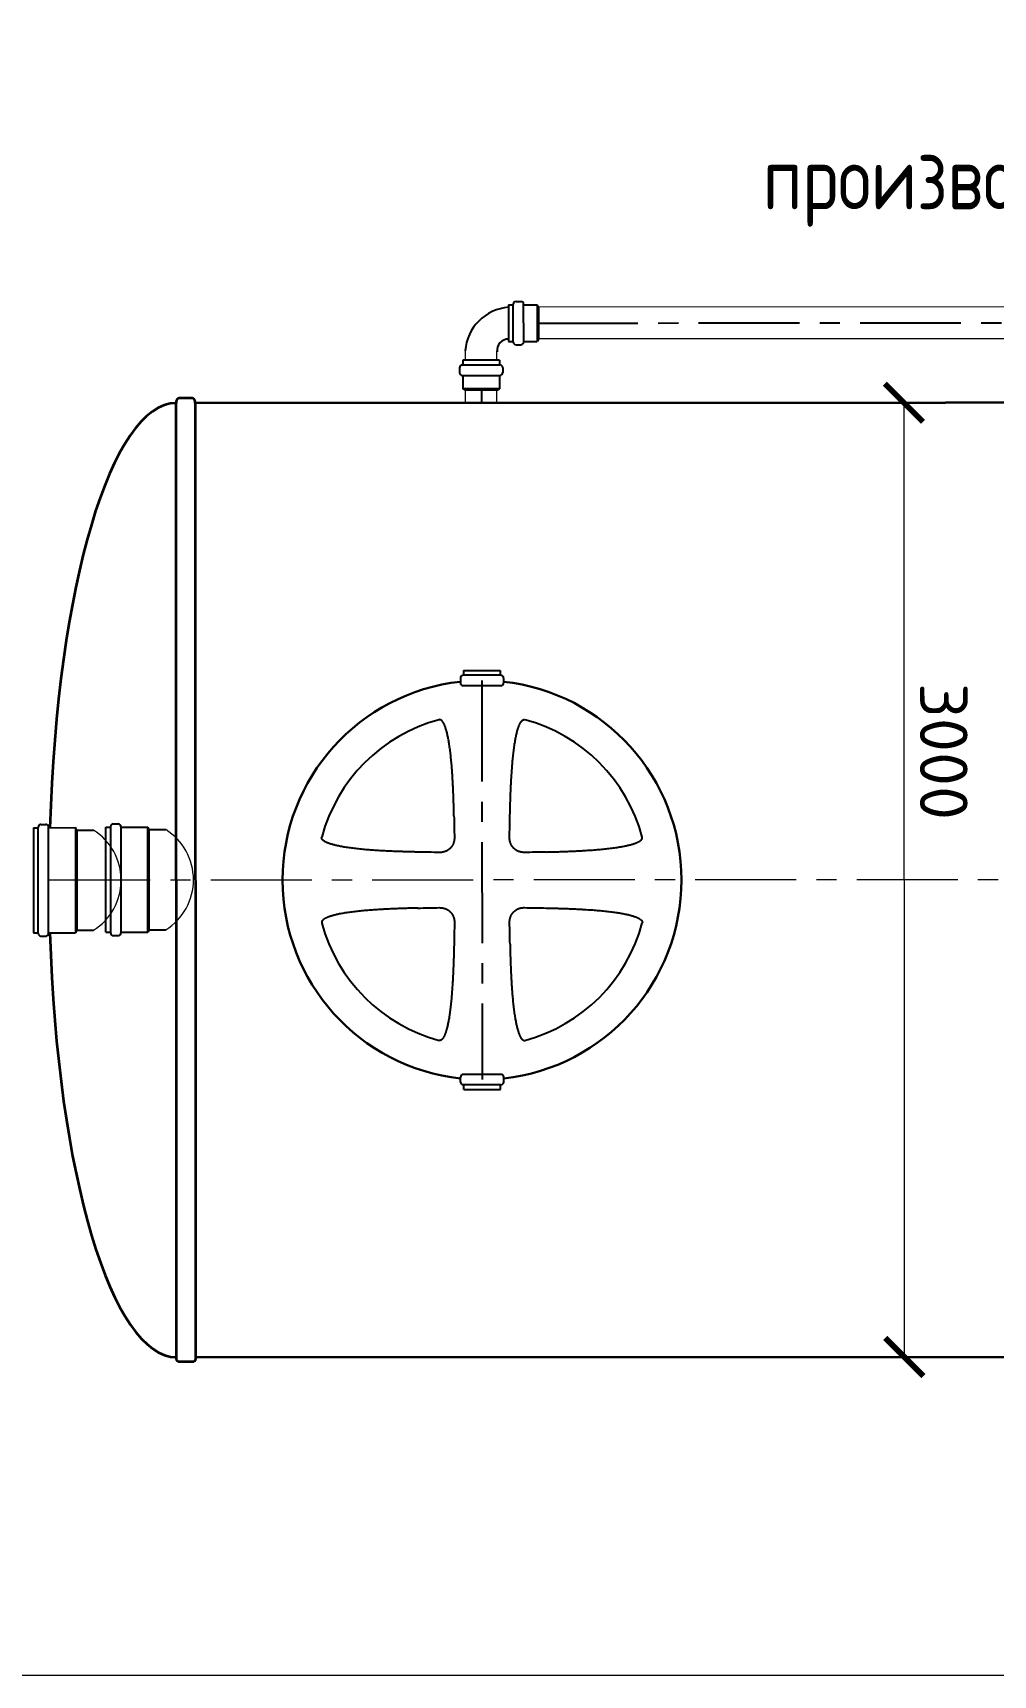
# Model space of a CAD drawing. Header units: millimetres. Extents: x 20530103 to 31271019, y 32092698 to 33532929.
# Drawn here: x 26151332 to 26154353, y 33006287 to 33011451 of the extents above; entities that cross this region are included whole.
import ezdxf

# ---------------------------------------------------------------- set-up
doc = ezdxf.new("R2010")
doc.units = ezdxf.units.MM
doc.linetypes.add('осевая', pattern=[50.8, 31.75, -6.35, 6.35, -6.35])
doc.layers.add('Mitat', color=1, linetype='Continuous')
doc.layers.add('Системный слой', color=7, linetype='Continuous')
doc.styles.add('ARTEM Arial', font='simplex.shx')
doc.styles.add('GOST 2.304', font='GOST.TTF')
doc.dimstyles.new('ARTEM', dxfattribs={"dimtxt": 70, "dimasz": 50, "dimexe": 35, "dimexo": 15, "dimgap": 10, "dimtad": 1, "dimdec": 0, "dimtxsty": 'ARTEM Arial', "dimcen": 2.5, "dimclrd": 7, "dimclre": 7, "dimclrt": 7, "dimadec": 0, "dimazin": 0, "dimtfac": 1, "dimtdec": 0, "dimtmove": 0, "dimatfit": 3, "dimfxl": 1, "dimlwd": 15, "dimlwe": 15, "dimarcsym": 0})

# ---------------------------------------------------------------- blocks, each defined once
blk = doc.blocks.new('_ArchTick')
at = {"color": 0, "linetype": 'ByBlock', "const_width": 0.15}
blk.add_lwpolyline([(-0.5, -0.5), (0.5, 0.5)], dxfattribs=at)
blk = doc.blocks.new('*D198')
at = {"color": 7, "lineweight": 15, "transparency": 16777216}
for p, q in [((26151857.4, 33010286.6), (26154121.7, 33010287.5)), ((26154071.7, 33010287.4), (26154072.9, 33007287.4)), ((26151858.6, 33007286.6), (26154122.9, 33007287.5))]:
    blk.add_line(p, q, dxfattribs=at)
at = {"color": 7, "lineweight": 15, "transparency": 16777216, "xscale": 120, "yscale": 120, "zscale": 120}
for p, rotation in [((26154071.7, 33010287.4), 90.02233366193963), ((26154072.9, 33007287.4), 270.0223336619396)]:
    blk.add_blockref('_ArchTick', p, dxfattribs=dict(at, rotation=rotation))
at = {"color": 7, "lineweight": 20, "transparency": 16777216, "insert": (26154197.1, 33009191.1), "char_height": 150, "attachment_point": 5, "rotation": 270.0223, "style": 'ARTEM Arial'}
blk.add_mtext('3000', dxfattribs=at)

msp = doc.modelspace()

# ---------------------------------------------------------------- linework, layer by layer
at = {"color": 7, "lineweight": 25}
for p, q in [((26152851.6362, 33010605.9721), (26152866.9362, 33010605.9781)), ((26152827.9403, 33010595.6629), (26152842.9402, 33010595.6688)), ((26152827.9403, 33010595.6629), (26152827.9852, 33010480.2629)), ((26152842.9859, 33010478.6688), (26152842.9396, 33010597.2688)), ((26152875.6859, 33010478.6815), (26152875.6396, 33010597.2815)), ((26152875.6402, 33010595.6815), (26152917.7902, 33010595.6979)), ((26152922.2388, 33010587.9997), (26152917.7902, 33010595.6979)), ((26152827.9852, 33010480.2629), (26152842.9852, 33010480.2688)), ((26152851.6892, 33010469.9722), (26152866.9892, 33010469.9781)), ((26152875.6852, 33010480.2815), (26152917.8352, 33010480.2979)), ((26152922.2778, 33010487.9997), (26152917.8352, 33010480.2979)), ((26152673.6927, 33010397.726), (26152673.6986, 33010382.426)), ((26152682.3893, 33010406.4294), (26152800.9893, 33010406.4756)), ((26152799.3834, 33010421.475), (26152683.9834, 33010421.43)), ((26152683.9834, 33010421.43), (26152683.9893, 33010406.43)), ((26152799.3834, 33010421.475), (26152799.3893, 33010406.475)), ((26152809.6926, 33010397.779), (26152809.6986, 33010382.479)), ((26152682.402, 33010373.7294), (26152801.002, 33010373.7756)), ((26152684.002, 33010373.73), (26152684.0184, 33010331.58)), ((26152799.402, 33010373.775), (26152799.4184, 33010331.625)), ((26152691.7202, 33010327.1374), (26152684.0184, 33010331.58)), ((26152791.7202, 33010327.1764), (26152799.4184, 33010331.625)), ((26152676.4842, 33009421.9365), (26152676.4901, 33009406.6365)), ((26152803.7808, 33009430.6861), (26152685.1808, 33009430.6399)), ((26152686.7749, 33009445.6405), (26152802.1749, 33009445.6855)), ((26152686.7749, 33009445.6405), (26152686.7808, 33009430.6405)), ((26152802.1749, 33009445.6855), (26152802.1808, 33009430.6855)), ((26152812.4842, 33009421.9895), (26152812.4901, 33009406.6895)), ((26152803.7935, 33009397.9861), (26152685.1935, 33009397.9399)), ((26151333.4623, 33008951.5806), (26151348.4623, 33008951.5865)), ((26151333.4623, 33008951.5806), (26151333.5911, 33008621.1806)), ((26151348.5917, 33008619.5865), (26151348.4617, 33008953.1865)), ((26151357.1583, 33008961.8899), (26151372.4583, 33008961.8958)), ((26151381.2917, 33008619.5992), (26151381.1617, 33008953.1992)), ((26151381.1623, 33008951.5992), (26151465.4623, 33008951.6321)), ((26151469.9109, 33008943.9338), (26151465.4623, 33008951.6321)), ((26151561.0522, 33008952.9896), (26151576.0522, 33008952.9955)), ((26151561.181, 33008622.5897), (26151561.0522, 33008952.9896)), ((26151576.0516, 33008954.5955), (26151576.1816, 33008620.9955)), ((26151584.7482, 33008963.2989), (26151600.0482, 33008963.3048)), ((26151608.7515, 33008954.6082), (26151608.8816, 33008621.0083)), ((26151608.7522, 33008953.0082), (26151693.0522, 33008953.0411)), ((26151697.5008, 33008945.3428), (26151693.0522, 33008953.0411)), ((26151469.9109, 33008943.9338), (26151522.1241, 33008943.9542)), ((26151697.5008, 33008945.3428), (26151749.714, 33008945.3632)), ((26151333.5911, 33008621.1806), (26151348.5911, 33008621.1865)), ((26151357.2951, 33008610.8899), (26151372.5951, 33008610.8958)), ((26151381.2911, 33008621.1992), (26151465.5911, 33008621.2321)), ((26151470.0337, 33008628.9338), (26151465.5911, 33008621.2321)), ((26151470.0337, 33008628.9338), (26151522.2469, 33008628.9542)), ((26151561.181, 33008622.5897), (26151576.181, 33008622.5955)), ((26151584.885, 33008612.2989), (26151600.185, 33008612.3049)), ((26151608.881, 33008622.6083), (26151693.181, 33008622.6411)), ((26151697.6236, 33008630.3428), (26151693.181, 33008622.6411)), ((26151697.6236, 33008630.3428), (26151749.8367, 33008630.3632)), ((26152804.2699, 33008175.9295), (26152685.6699, 33008175.8833)), ((26152676.9792, 33008151.8799), (26152676.9733, 33008167.1799)), ((26152804.2826, 33008143.2295), (26152685.6826, 33008143.1833)), ((26152687.2885, 33008128.1839), (26152687.2826, 33008143.1839)), ((26152687.2885, 33008128.1839), (26152802.6885, 33008128.2289)), ((26152802.6885, 33008128.2289), (26152802.6826, 33008143.2289)), ((26152812.9792, 33008151.9329), (26152812.9733, 33008167.2329))]:
    msp.add_line(p, q, dxfattribs=at)
at = {"lineweight": 20}
for p, q in [((26172216.5514, 33010595.7452), (26152922.0912, 33010588.2552)), ((26152691.7917, 33010450.7411), (26152691.8031, 33010421.433)), ((26152791.662, 33010421.472), (26152791.6371, 33010451.2982)), ((26172216.5608, 33010495.8133), (26152922.2777, 33010488.2696)), ((26152691.8393, 33010327.1375), (26152691.855, 33010286.9118)), ((26152791.4038, 33010286.9506), (26152791.3665, 33010327.1762)), ((26152694.4749, 33009445.6435), (26152694.4749, 33009445.6435)), ((26152793.3708, 33009445.6821), (26152793.3708, 33009445.6821)), ((26152694.9885, 33008128.1869), (26152694.9885, 33008128.1869)), ((26152793.8843, 33008128.2255), (26152793.8843, 33008128.2255))]:
    msp.add_line(p, q, dxfattribs=at)
at = {"color": 1, "linetype": 'осевая', "lineweight": 25, "ltscale": 10}
for p, q in [((26152917.8126, 33010538.2548), (26172216.5413, 33010545.7493)), ((26152744.147, 33010286.9322), (26152744.1313, 33010327.1578)), ((26152744.3723, 33009414.3091), (26152744.8614, 33008159.5603))]:
    msp.add_line(p, q, dxfattribs=at)
at = {"color": 1, "linetype": 'осевая', "lineweight": 15, "ltscale": 10}
msp.add_line((26151383.5275, 33008787.7874), (26170893.661, 33008792.5503), dxfattribs=at)
at = {"lineweight": 35}
for points in [[(26151792.4193, 33010301.5628, 0.414213562), (26151782.4232, 33010291.5589), (26151782.4252, 33010286.5573)], [(26151842.4252, 33010286.5823), (26151842.4232, 33010291.5823, 0.414213562), (26151832.4193, 33010301.5784), (26151792.4193, 33010301.5628)], [(26151793.6004, 33007271.5598, -0.414213562), (26151783.5965, 33007281.5559), (26151783.5946, 33007286.5575)], [(26151843.5946, 33007286.5793), (26151843.5965, 33007281.5793, -0.414213562), (26151833.6004, 33007271.5754), (26151793.6004, 33007271.5598)]]:
    msp.add_lwpolyline(points, format="xyb", dxfattribs=at)
for points in [[(26151783.5946, 33007286.5575), (26151782.4252, 33010286.5573)], [(26158924.2078, 33010289.3412), (26151842.4252, 33010286.5807)], [(26152691.2596, 33010286.9116), (26151842.4252, 33010286.5807)], [(26151842.4252, 33010286.5807), (26151843.5946, 33007286.5809)], [(26151843.5946, 33007286.5809), (26158925.3772, 33007289.3414)]]:
    msp.add_lwpolyline(points, dxfattribs=at)
at = {"lineweight": 20}
msp.add_lwpolyline([(26148120.7654, 33006286.9159), (26175063.2613, 33006286.9159)], dxfattribs=at)
at = {"color": 7, "lineweight": 25}
for centre, radius, start, end in [((26152851.6396, 33010597.2721), 8.7, 90.0223337, 180.0223338), ((26152866.9396, 33010597.2781), 8.7, 0.0223338, 90.0223337), ((26152839.4646, 33010440.3757), 148.0363, 94.4637335, 175.984871), ((26152828.2918, 33010451.3125), 36.6547, 90.3887148, 185.283282), ((26152851.6859, 33010478.6722), 8.7, 180.0223338, 270.0223337), ((26152866.9859, 33010478.6781), 8.7, 270.0223337, 0.0223338), ((26152682.3927, 33010397.7294), 8.7, 90.0223337, 180.0223338), ((26152800.9926, 33010397.7756), 8.7, 0.0223338, 90.0223337), ((26152682.3986, 33010382.4294), 8.7, 180.0223338, 270.0223337), ((26152800.9986, 33010382.4756), 8.7, 270.0223337, 0.0223338), ((26152685.1842, 33009421.9399), 8.7, 90.0223337, 180.0223338), ((26152803.7842, 33009421.9861), 8.7, 0.0223338, 90.0223337), ((26152685.1901, 33009406.6399), 8.7, 180.0223338, 270.0223337), ((26152803.7901, 33009406.6861), 8.7, 270.0223337, 0.0223338), ((26151357.1617, 33008953.1899), 8.7, 90.0223337, 180.0223338), ((26151372.4617, 33008953.1958), 8.7, 0.0223338, 90.0223337), ((26151584.7516, 33008954.5989), 8.7, 90.0223337, 180.0223338), ((26151600.0516, 33008954.6048), 8.7, 0.0223338, 90.0223337), ((26151357.2917, 33008619.5899), 8.7, 180.0223338, 270.0223337), ((26151372.5917, 33008619.5958), 8.7, 270.0223337, 0.0223338), ((26151584.8816, 33008620.9989), 8.7, 180.0223338, 270.0223337), ((26151600.1816, 33008621.0049), 8.7, 270.0223337, 0.0223338), ((26152685.6733, 33008167.1833), 8.7, 90.0223337, 180.0223338), ((26152804.2733, 33008167.2295), 8.7, 0.0223338, 90.0223337), ((26152685.6792, 33008151.8833), 8.7, 180.0223338, 270.0223337), ((26152804.2792, 33008151.9295), 8.7, 270.0223337, 0.0223338)]:
    msp.add_arc(centre, radius, start, end, dxfattribs=at)
at = {"lineweight": 20}
for centre in [(26151423.6974, 33008786.4158), (26151651.2873, 33008787.8248)]:
    msp.add_arc(centre, 185.7583, 302.0409319, 58.0037359, dxfattribs=at)
at = {"lineweight": 35}
for start_param, end_param in [(0, 1.460440183), (1.68115458, 3.141592654)]:
    msp.add_ellipse((26151783.0099, 33008786.5574), major_axis=(-0.5847, 1499.9999), ratio=0.266666667, start_param=start_param, end_param=end_param, dxfattribs=at)
at = {"layer": 'Mitat', "color": 7, "lineweight": 25}
for p, q in [((26152917.7902, 33010595.6979), (26152917.8352, 33010480.2979)), ((26152922.2388, 33010587.9997), (26152922.2778, 33010487.9997)), ((26152799.4184, 33010331.625), (26152684.0184, 33010331.58)), ((26152791.7202, 33010327.1764), (26152691.7202, 33010327.1374)), ((26151465.4623, 33008951.6321), (26151465.5911, 33008621.2321)), ((26151693.181, 33008622.6411), (26151693.0522, 33008953.0411)), ((26151469.9109, 33008943.9338), (26151470.0337, 33008628.9338)), ((26151697.6236, 33008630.3428), (26151697.5008, 33008945.3428))]:
    msp.add_line(p, q, dxfattribs=at)
at = {"layer": 'Системный слой', "color": 7, "lineweight": 30}
for start, end in [(96.2341991, 263.8104684), (276.2552924, 83.7893747)]:
    msp.add_arc((26152744.6169, 33008786.9347), 627.3744, start, end, dxfattribs=at)
at = {"layer": 'Системный слой', "color": 7, "lineweight": 25}
for start, end in [(105.016614, 165.0280533), (15.0166141, 75.0280534), (195.0166141, 255.0280534), (285.016614, 345.0280533)]:
    msp.add_arc((26152744.6169, 33008786.9347), 521.8345, start, end, dxfattribs=at)
at = {"layer": 'Системный слой', "color": 7, "lineweight": 25, "extrusion": (0, 0, -1)}
for centre, major_axis, start_param, end_param in [((26151568.7535, 33008786.4763), (1.2423, -3187.0362), -1.634238642, -1.612784394), ((26153920.4803, 33008787.393), (-1.2423, 3187.0362), -1.52880826, -1.507354011), ((26152744.1585, 33009962.7981), (-3187.0362, -1.2423), -1.52880826, -1.507354011), ((26152744.1585, 33009962.7981), (-3187.0362, -1.2423), -1.634238642, -1.612784394), ((26152745.0752, 33007611.0713), (3187.0362, 1.2423), -1.634238642, -1.612784394), ((26152745.0752, 33007611.0713), (3187.0362, 1.2423), -1.52880826, -1.507354011), ((26151568.7535, 33008786.4763), (1.2423, -3187.0362), -1.52880826, -1.507354011), ((26153920.4803, 33008787.393), (-1.2423, 3187.0362), -1.634238642, -1.612784394)]:
    msp.add_ellipse(centre, major_axis=major_axis, ratio=0.342020143, start_param=start_param, end_param=end_param, dxfattribs=at)
at = {"layer": 'Системный слой', "color": 7, "lineweight": 25}
for points, knots in [([(26152656.5124, 33008988.9577), (26152656.3929, 33008994.3617), (26152656.1341, 33009005.2841), (26152655.6812, 33009021.8837), (26152655.2374, 33009035.9971), (26152654.831, 33009047.5809), (26152654.4943, 33009056.4998), (26152654.0824, 33009066.6304), (26152653.5796, 33009077.9632), (26152652.9618, 33009090.5345), (26152652.3257, 33009102.205), (26152651.6844, 33009112.9289), (26152651.0543, 33009122.6567), (26152650.3699, 33009132.4008), (26152649.6307, 33009142.1013), (26152648.8362, 33009151.7051), (26152647.9889, 33009161.1392), (26152647.0848, 33009170.4108), (26152646.1272, 33009179.4544), (26152645.1124, 33009188.2767), (26152644.0457, 33009196.8118), (26152642.9156, 33009205.1308), (26152641.7292, 33009213.1538), (26152640.4864, 33009220.8633), (26152639.2159, 33009228.0925), (26152637.9106, 33009234.9045), (26152636.5962, 33009241.1955), (26152635.2663, 33009247.0288), (26152633.9558, 33009252.302), (26152632.6345, 33009257.1797), (26152631.3194, 33009261.6266), (26152630.0012, 33009265.6969), (26152628.7398, 33009269.253), (26152627.5194, 33009272.3976), (26152626.3774, 33009275.0886), (26152625.2941, 33009277.4231), (26152624.3146, 33009279.3605), (26152623.3914, 33009281.0413), (26152622.5274, 33009282.4902), (26152621.6972, 33009283.7687), (26152620.9448, 33009284.8342), (26152620.2547, 33009285.7354), (26152619.6443, 33009286.4729), (26152619.0926, 33009287.0914), (26152618.6145, 33009287.5915), (26152618.1758, 33009288.0214), (26152617.7677, 33009288.3968), (26152617.372, 33009288.7376), (26152617.0012, 33009289.0365), (26152616.6506, 33009289.3011), (26152616.3159, 33009289.5377), (26152615.9803, 33009289.7592), (26152615.5976, 33009289.9936), (26152615.1611, 33009290.2359), (26152614.6712, 33009290.4747), (26152614.1723, 33009290.6835), (26152613.6032, 33009290.8822), (26152612.9018, 33009291.0686), (26152612.0834, 33009291.1961), (26152611.3001, 33009291.2244), (26152610.521, 33009291.1753), (26152609.9197, 33009291.0768), (26152609.5168, 33009290.9775), (26152609.41, 33009290.9489)], [0, 0, 0, 0, 3.294371593, 6.658591543, 10.121592742, 11.902893978, 13.727107621, 15.565805849, 18.089199056, 20.650882172, 23.250738132, 25.227924631, 27.214477482, 29.207844676, 31.198515859, 33.161938964, 35.100748787, 36.992852426, 38.863010201, 40.668912645, 42.432709704, 44.134311819, 45.815956245, 47.406319509, 48.925529492, 50.321905425, 51.666805829, 52.875385207, 53.998684122, 55.003566013, 55.973887457, 56.834853186, 57.62025208, 58.285214561, 58.906539433, 59.421026718, 59.87309663, 60.246258994, 60.602155426, 60.908040864, 61.180306665, 61.401463481, 61.604047946, 61.767516676, 61.910185432, 62.028901262, 62.144789761, 62.250718136, 62.349589011, 62.437155671, 62.520316699, 62.60098611, 62.683376543, 62.794473772, 62.904935231, 63.013803366, 63.122506405, 63.271682214, 63.457840141, 63.633238455, 63.754365664, 63.934896432, 64, 64, 64, 64]), ([(26152832.5639, 33008989.0263), (26152832.6792, 33008994.4314), (26152832.9296, 33009005.3607), (26152833.3701, 33009021.9797), (26152833.8039, 33009036.1207), (26152834.2026, 33009047.7387), (26152834.5339, 33009056.6926), (26152834.8979, 33009065.8092), (26152835.2967, 33009075.0593), (26152835.7357, 33009084.4815), (26152836.217, 33009094.0264), (26152836.7444, 33009103.6836), (26152837.3199, 33009113.4038), (26152837.9475, 33009123.1765), (26152838.6298, 33009132.962), (26152839.3673, 33009142.6981), (26152840.1604, 33009152.332), (26152841.0065, 33009161.7884), (26152841.9095, 33009171.0765), (26152842.8663, 33009180.1304), (26152843.8806, 33009188.9587), (26152844.947, 33009197.4954), (26152846.0774, 33009205.8137), (26152847.2646, 33009213.8338), (26152848.5088, 33009221.5384), (26152849.781, 33009228.7591), (26152851.0881, 33009235.5594), (26152852.4042, 33009241.8335), (26152853.7351, 33009247.6449), (26152855.0452, 33009252.8894), (26152856.3648, 33009257.7332), (26152857.6764, 33009262.1407), (26152858.9891, 33009266.1679), (26152860.2422, 33009269.6772), (26152861.4518, 33009272.773), (26152862.5805, 33009275.4156), (26152863.6488, 33009277.7039), (26152864.6122, 33009279.5993), (26152865.5187, 33009281.2425), (26152866.3668, 33009282.6597), (26152867.1823, 33009283.9128), (26152867.9228, 33009284.96), (26152868.6033, 33009285.8484), (26152869.2068, 33009286.578), (26152869.7538, 33009287.1919), (26152870.2296, 33009287.6902), (26152870.6673, 33009288.1199), (26152871.0751, 33009288.4956), (26152871.4705, 33009288.8367), (26152871.8411, 33009289.1358), (26152872.1915, 33009289.4007), (26152872.526, 33009289.6376), (26152872.8614, 33009289.8593), (26152873.2439, 33009290.094), (26152873.6803, 33009290.3367), (26152874.17, 33009290.5759), (26152874.6687, 33009290.7851), (26152875.2377, 33009290.9842), (26152875.9389, 33009291.1711), (26152876.7572, 33009291.2993), (26152877.5405, 33009291.3282), (26152878.3196, 33009291.2797), (26152878.921, 33009291.1817), (26152879.324, 33009291.0827), (26152879.4308, 33009291.0541)], [0, 0, 0, 0, 3.346521523, 6.766848111, 10.291529456, 12.106470403, 13.966728464, 15.842272064, 17.760328852, 19.705723419, 21.69055137, 23.687494739, 25.705597318, 27.732687694, 29.765616249, 31.795275715, 33.795524463, 35.769580702, 37.694348858, 39.596138923, 41.431300907, 43.222956688, 44.950627594, 46.657892926, 48.271860481, 49.813092722, 51.228677476, 52.591624534, 53.814670765, 54.950110731, 55.963708116, 56.941680685, 57.807328827, 58.595452265, 59.260387204, 59.880783117, 60.393123522, 60.842570583, 61.213061508, 61.566814526, 61.871519207, 62.143339222, 62.364995754, 62.568380645, 62.733224655, 62.877533629, 62.998105508, 63.115804117, 63.223385704, 63.323799493, 63.412733256, 63.497193458, 63.579124045, 63.662802909, 63.775637351, 63.887825457, 63.998394772, 64.108795928, 64.260302258, 64.449368862, 64.627507815, 64.750527631, 64.933879172, 65, 65, 65, 65]), ([(26152542.5252, 33008874.8817), (26152537.398, 33008874.9911), (26152527.0175, 33008875.2281), (26152513.962, 33008875.5704), (26152501.6601, 33008875.9289), (26152488.4629, 33008876.3497), (26152471.313, 33008876.9743), (26152453.0975, 33008877.7531), (26152437.1808, 33008878.5451), (26152424.3537, 33008879.2626), (26152413.7402, 33008879.9137), (26152403.7492, 33008880.581), (26152394.1027, 33008881.2801), (26152384.5245, 33008882.0336), (26152375.0752, 33008882.8406), (26152365.7551, 33008883.7049), (26152356.6254, 33008884.6245), (26152347.6869, 33008885.6029), (26152339.0008, 33008886.6363), (26152330.5085, 33008887.735), (26152322.2926, 33008888.8926), (26152314.3771, 33008890.1087), (26152306.9263, 33008891.3572), (26152299.8816, 33008892.6444), (26152293.3486, 33008893.9466), (26152287.268, 33008895.2693), (26152281.744, 33008896.5796), (26152276.6146, 33008897.9063), (26152271.9199, 33008899.2326), (26152267.6095, 33008900.5665), (26152263.8265, 33008901.8491), (26152260.4676, 33008903.096), (26152257.5798, 33008904.2689), (26152255.0652, 33008905.3867), (26152252.9695, 33008906.4028), (26152251.1473, 33008907.3641), (26152249.5752, 33008908.2659), (26152248.1898, 33008909.1325), (26152247.0378, 33008909.9175), (26152246.0653, 33008910.6369), (26152245.271, 33008911.2729), (26152244.6058, 33008911.8477), (26152244.0693, 33008912.3451), (26152243.6082, 33008912.8017), (26152243.2052, 33008913.2275), (26152242.8385, 33008913.6418), (26152242.5161, 33008914.0315), (26152242.2304, 33008914.4013), (26152241.9754, 33008914.7545), (26152241.7377, 33008915.108), (26152241.4887, 33008915.5082), (26152241.2336, 33008915.9616), (26152240.9848, 33008916.4671), (26152240.77, 33008916.977), (26152240.5682, 33008917.5524), (26152240.3806, 33008918.2559), (26152240.2523, 33008919.075), (26152240.2234, 33008919.8583), (26152240.2718, 33008920.6374), (26152240.3699, 33008921.2388), (26152240.4689, 33008921.6418), (26152240.4974, 33008921.7486)], [0, 0, 0, 0, 3.027650468, 6.130094995, 7.711356257, 10.29572092, 13.929306235, 17.85218495, 21.075847564, 23.356555589, 25.454567181, 27.369742625, 29.28457001, 31.181263092, 33.060102395, 34.9034142, 36.729230748, 38.501690757, 40.23857242, 41.92187162, 43.587415304, 45.168284004, 46.68244492, 48.080640478, 49.429669018, 50.648001517, 51.784220094, 52.805921168, 53.793742901, 54.673451645, 55.478236634, 56.16329273, 56.804669619, 57.338102874, 57.808295994, 58.19735665, 58.567881964, 58.885924914, 59.167818492, 59.395947779, 59.604956454, 59.772793989, 59.918929675, 60.040332083, 60.158922171, 60.267662997, 60.369344164, 60.459616107, 60.545401758, 60.628156765, 60.712315906, 60.824376076, 60.935003164, 61.043224388, 61.1494624, 61.294441349, 61.47478319, 61.644699639, 61.762041656, 61.936931263, 62, 62, 62, 62]), ([(26152657.7712, 33008920.679), (26152657.7837, 33008919.8323), (26152657.7685, 33008918.1571), (26152657.6246, 33008915.649), (26152657.3588, 33008913.1551), (26152656.965, 33008910.6593), (26152656.4402, 33008908.1752), (26152655.7848, 33008905.7215), (26152655.0012, 33008903.315), (26152654.0946, 33008900.9718), (26152653.0724, 33008898.7069), (26152651.944, 33008896.5332), (26152650.7194, 33008894.4591), (26152649.405, 33008892.4858), (26152648.0142, 33008890.6234), (26152646.5637, 33008888.8817), (26152645.0804, 33008887.2765), (26152643.5782, 33008885.8046), (26152642.0708, 33008884.4618), (26152640.4271, 33008883.1273), (26152638.7419, 33008881.8931), (26152636.9759, 33008880.7291), (26152635.3833, 33008879.7791), (26152633.5437, 33008878.7813), (26152631.4039, 33008877.7492), (26152628.8855, 33008876.7179), (26152626.3292, 33008875.8452), (26152624.1511, 33008875.2346), (26152621.852, 33008874.6959), (26152619.278, 33008874.2174), (26152616.3154, 33008873.8594), (26152613.441, 33008873.6827), (26152611.6816, 33008873.6638), (26152610.8049, 33008873.6761)], [0, 0, 0, 0, 1.160826542, 2.293622235, 3.435630275, 4.588755852, 5.746246171, 6.905347908, 8.06046894, 9.206890964, 10.341223549, 11.457239469, 12.554235135, 13.633163251, 14.697615427, 15.730559355, 16.730574568, 17.684561251, 18.60488317, 19.490060894, 20.578622657, 21.45991575, 22.381037453, 23.113318507, 24.320591035, 25.627436737, 26.832375655, 28.012840773, 28.720001051, 30.061885846, 31.592299148, 32.799070777, 34, 34, 34, 34]), ([(26152878.3612, 33008873.7804), (26152877.5145, 33008873.7679), (26152875.8393, 33008873.7831), (26152873.3312, 33008873.927), (26152870.8373, 33008874.1928), (26152868.3415, 33008874.5866), (26152865.8574, 33008875.1113), (26152863.4037, 33008875.7668), (26152860.9973, 33008876.5503), (26152858.654, 33008877.457), (26152856.3891, 33008878.4792), (26152854.2154, 33008879.6075), (26152852.1413, 33008880.8322), (26152850.168, 33008882.1466), (26152848.3056, 33008883.5374), (26152846.5639, 33008884.9878), (26152844.9587, 33008886.4712), (26152843.4868, 33008887.9733), (26152842.144, 33008889.4808), (26152840.8096, 33008891.1245), (26152839.5753, 33008892.8097), (26152838.4113, 33008894.5756), (26152837.4613, 33008896.1683), (26152836.4635, 33008898.0079), (26152835.4314, 33008900.1477), (26152834.4001, 33008902.666), (26152833.5274, 33008905.2224), (26152832.9168, 33008907.4005), (26152832.3781, 33008909.6995), (26152831.8996, 33008912.2736), (26152831.5416, 33008915.2362), (26152831.3649, 33008918.1105), (26152831.346, 33008919.87), (26152831.3583, 33008920.7467)], [0, 0, 0, 0, 1.160826542, 2.293622235, 3.435630275, 4.588755852, 5.746246171, 6.905347908, 8.06046894, 9.206890964, 10.341223549, 11.457239469, 12.554235135, 13.633163251, 14.697615427, 15.730559355, 16.730574568, 17.684561251, 18.60488317, 19.490060894, 20.578622657, 21.45991575, 22.381037453, 23.113318507, 24.320591035, 25.627436737, 26.832375655, 28.012840773, 28.720001051, 30.061885846, 31.592299148, 32.799070777, 34, 34, 34, 34]), ([(26152946.6399, 33008875.0392), (26152951.8864, 33008875.1552), (26152962.5038, 33008875.4063), (26152975.8543, 33008875.7684), (26152988.4195, 33008876.1469), (26153001.8744, 33008876.5902), (26153019.3353, 33008877.2468), (26153037.855, 33008878.064), (26153054.0095, 33008878.8934), (26153066.9981, 33008879.643), (26153077.7141, 33008880.3213), (26153087.7817, 33008881.015), (26153097.4819, 33008881.74), (26153107.0987, 33008882.5201), (26153116.5654, 33008883.3537), (26153125.886, 33008884.2447), (26153134.9978, 33008885.1906), (26153143.9042, 33008886.1952), (26153152.5423, 33008887.2539), (26153160.977, 33008888.378), (26153169.1263, 33008889.5607), (26153176.9687, 33008890.8019), (26153184.337, 33008892.074), (26153191.2916, 33008893.3836), (26153197.7254, 33008894.7056), (26153203.699, 33008896.0458), (26153209.107, 33008897.3694), (26153214.1141, 33008898.7063), (26153218.6815, 33008900.0388), (26153222.8625, 33008901.3759), (26153226.5157, 33008902.6565), (26153229.7461, 33008903.8969), (26153232.5098, 33008905.0584), (26153234.9062, 33008906.161), (26153236.8931, 33008907.158), (26153238.6148, 33008908.0977), (26153240.0966, 33008908.9768), (26153241.4018, 33008909.8208), (26153242.4864, 33008910.5845), (26153243.4011, 33008911.2836), (26153244.1472, 33008911.9003), (26153244.7708, 33008912.4563), (26153245.273, 33008912.9364), (26153245.7036, 33008913.3757), (26153246.079, 33008913.7839), (26153246.4198, 33008914.1796), (26153246.7187, 33008914.5503), (26153246.9833, 33008914.901), (26153247.2199, 33008915.2357), (26153247.4414, 33008915.5713), (26153247.6758, 33008915.9539), (26153247.9181, 33008916.3905), (26153248.1569, 33008916.8804), (26153248.3657, 33008917.3793), (26153248.5644, 33008917.9484), (26153248.7508, 33008918.6498), (26153248.8783, 33008919.4681), (26153248.9066, 33008920.2515), (26153248.8576, 33008921.0306), (26153248.759, 33008921.6318), (26153248.6597, 33008922.0348), (26153248.6311, 33008922.1415)], [0, 0, 0, 0, 3.098261334, 6.270257389, 7.885873744, 10.522157945, 14.222087947, 18.211189336, 21.483219765, 23.791405021, 25.91055982, 27.839239887, 29.766287197, 31.670808361, 33.554373667, 35.397494967, 37.221268987, 38.987539178, 40.71587108, 42.387727128, 44.041242235, 45.608248555, 47.10728905, 48.48832759, 49.819500091, 51.017863675, 52.132794527, 53.131322562, 54.095468401, 54.950921967, 55.731333865, 56.392139341, 57.009564667, 57.52047847, 57.969135823, 58.33888725, 58.691132745, 58.993238407, 59.261550851, 59.478661932, 59.677208155, 59.836710997, 59.975491712, 60.090496101, 60.202763313, 60.305383036, 60.40116592, 60.485997168, 60.566559632, 60.644707497, 60.724522268, 60.832146527, 60.939155451, 61.044621355, 61.149927756, 61.294442138, 61.474782666, 61.644699745, 61.762041735, 61.936930934, 62, 62, 62, 62]), ([(26152542.5939, 33008698.8302), (26152537.4667, 33008698.7168), (26152527.0864, 33008698.4717), (26152514.0312, 33008698.1191), (26152501.7295, 33008697.7511), (26152488.5327, 33008697.32), (26152471.3833, 33008696.682), (26152453.1684, 33008695.889), (26152437.2523, 33008695.0846), (26152424.4258, 33008694.3571), (26152413.8128, 33008693.6978), (26152403.8223, 33008693.0226), (26152394.1764, 33008692.316), (26152384.5987, 33008691.5551), (26152375.15, 33008690.7407), (26152365.8307, 33008689.8692), (26152356.7016, 33008688.9424), (26152347.7639, 33008687.957), (26152339.0787, 33008686.9169), (26152330.5872, 33008685.8116), (26152322.3722, 33008684.6476), (26152314.4577, 33008683.4253), (26152307.0079, 33008682.171), (26152299.9642, 33008680.8782), (26152293.4321, 33008679.571), (26152287.3526, 33008678.2436), (26152281.8296, 33008676.9289), (26152276.7012, 33008675.5982), (26152272.0076, 33008674.2683), (26152267.6982, 33008672.9311), (26152263.9163, 33008671.6455), (26152260.5583, 33008670.396), (26152257.6714, 33008669.2208), (26152255.1577, 33008668.1011), (26152253.0628, 33008667.0833), (26152251.2413, 33008666.1206), (26152249.6699, 33008665.2176), (26152248.2852, 33008664.3499), (26152247.1338, 33008663.564), (26152246.1619, 33008662.8438), (26152245.3681, 33008662.2072), (26152244.7034, 33008661.6319), (26152244.1672, 33008661.1341), (26152243.7065, 33008660.6771), (26152243.3038, 33008660.251), (26152242.9374, 33008659.8364), (26152242.6154, 33008659.4464), (26152242.33, 33008659.0765), (26152242.0752, 33008658.723), (26152241.8378, 33008658.3693), (26152241.589, 33008657.969), (26152241.3343, 33008657.5153), (26152241.0859, 33008657.0097), (26152240.8715, 33008656.4996), (26152240.6702, 33008655.924), (26152240.4831, 33008655.2204), (26152240.3554, 33008654.4012), (26152240.3271, 33008653.6179), (26152240.3762, 33008652.8388), (26152240.4748, 33008652.2375), (26152240.5741, 33008651.8346), (26152240.6027, 33008651.7278)], [0, 0, 0, 0, 3.027650466, 6.130094991, 7.711356252, 10.295720913, 13.929306225, 17.852184938, 21.07584755, 23.356555574, 25.454567165, 27.369742608, 29.284569992, 31.181263074, 33.060102377, 34.903414182, 36.72923073, 38.50169074, 40.238572403, 41.921871604, 43.587415288, 45.168283988, 46.682444905, 48.080640464, 49.429669005, 50.648001504, 51.784220082, 52.805921157, 53.793742891, 54.673451636, 55.478236627, 56.163292723, 56.804669613, 57.33810287, 57.80829599, 58.197356647, 58.567881962, 58.885924912, 59.167818491, 59.395947778, 59.604956454, 59.772793988, 59.918929674, 60.040332083, 60.15892217, 60.267662996, 60.369344163, 60.459616106, 60.545401757, 60.628156764, 60.712315905, 60.824376075, 60.935003163, 61.043224387, 61.1494624, 61.294441348, 61.474783189, 61.644699639, 61.762041656, 61.936931263, 62, 62, 62, 62]), ([(26152610.8725, 33008700.089), (26152611.7193, 33008700.1015), (26152613.3944, 33008700.0863), (26152615.9025, 33008699.9424), (26152618.3965, 33008699.6766), (26152620.8923, 33008699.2828), (26152623.3764, 33008698.758), (26152625.8301, 33008698.1026), (26152628.2365, 33008697.319), (26152630.5798, 33008696.4124), (26152632.8447, 33008695.3902), (26152635.0183, 33008694.2619), (26152637.0924, 33008693.0372), (26152639.0646, 33008691.7235), (26152640.9191, 33008690.3388), (26152642.6395, 33008688.9072), (26152644.2028, 33008687.4665), (26152645.826, 33008685.8201), (26152647.2709, 33008684.1823), (26152648.6868, 33008682.3965), (26152650.0335, 33008680.526), (26152651.4188, 33008678.3411), (26152652.5713, 33008676.2477), (26152653.5643, 33008674.2198), (26152654.4885, 33008672.0886), (26152655.2279, 33008670.0734), (26152655.9712, 33008667.7475), (26152656.5094, 33008665.7339), (26152656.9796, 33008663.5115), (26152657.3453, 33008661.4218), (26152657.6659, 33008658.8998), (26152657.8644, 33008655.9973), (26152657.8886, 33008654.0636), (26152657.8755, 33008653.1227)], [0, 0, 0, 0, 1.160824505, 2.293619377, 3.435628046, 4.588756653, 5.746252086, 6.905357744, 8.060477574, 9.206889122, 10.341203147, 11.457204809, 12.554204619, 13.633169084, 14.695740988, 15.71706833, 16.69175045, 17.601108296, 18.876909107, 19.676174613, 20.71618965, 22.027068401, 23.21144584, 23.982011638, 25.113816219, 26.386624586, 26.915981655, 28.452958319, 29.235772501, 30.022225733, 31.353685786, 32.710829606, 34, 34, 34, 34]), ([(26152831.4626, 33008653.1903), (26152831.4501, 33008654.0371), (26152831.4653, 33008655.7122), (26152831.6092, 33008658.2203), (26152831.875, 33008660.7143), (26152832.2688, 33008663.2101), (26152832.7935, 33008665.6942), (26152833.449, 33008668.1479), (26152834.2326, 33008670.5543), (26152835.1392, 33008672.8976), (26152836.1614, 33008675.1625), (26152837.2897, 33008677.3362), (26152838.5144, 33008679.4102), (26152839.8288, 33008681.3836), (26152841.2196, 33008683.2459), (26152842.6701, 33008684.9876), (26152844.1534, 33008686.5929), (26152845.6555, 33008688.0648), (26152847.163, 33008689.4076), (26152848.8067, 33008690.742), (26152850.4919, 33008691.9763), (26152852.2579, 33008693.1402), (26152853.8505, 33008694.0902), (26152855.6901, 33008695.0881), (26152857.8299, 33008696.1202), (26152860.3483, 33008697.1514), (26152862.9046, 33008698.0242), (26152865.0827, 33008698.6348), (26152867.3818, 33008699.1735), (26152869.9558, 33008699.6519), (26152872.9184, 33008700.01), (26152875.7928, 33008700.1867), (26152877.5522, 33008700.2055), (26152878.4289, 33008700.1933)], [0, 0, 0, 0, 1.160826542, 2.293622235, 3.435630275, 4.588755852, 5.746246171, 6.905347908, 8.06046894, 9.206890964, 10.341223549, 11.457239469, 12.554235135, 13.633163251, 14.697615427, 15.730559355, 16.730574568, 17.684561251, 18.60488317, 19.490060894, 20.578622657, 21.45991575, 22.381037453, 23.113318507, 24.320591035, 25.627436737, 26.832375655, 28.012840773, 28.720001051, 30.061885846, 31.592299148, 32.799070777, 34, 34, 34, 34]), ([(26152946.7086, 33008698.9877), (26152951.9551, 33008698.8757), (26152962.5727, 33008698.633), (26152975.9235, 33008698.2812), (26152988.489, 33008697.9126), (26153001.9442, 33008697.4798), (26153019.4056, 33008696.8368), (26153037.926, 33008696.034), (26153054.0811, 33008695.2171), (26153067.0703, 33008694.4777), (26153077.7868, 33008693.8078), (26153087.8549, 33008693.122), (26153097.5557, 33008692.4045), (26153107.1731, 33008691.6318), (26153116.6405, 33008690.8056), (26153125.9618, 33008689.9219), (26153135.0743, 33008688.9831), (26153143.9815, 33008687.9855), (26153152.6204, 33008686.9335), (26153161.0559, 33008685.816), (26153169.2062, 33008684.6396), (26153177.0495, 33008683.4046), (26153184.4189, 33008682.1382), (26153191.3744, 33008680.834), (26153197.8093, 33008679.517), (26153203.7839, 33008678.1815), (26153209.193, 33008676.8621), (26153214.2011, 33008675.5292), (26153218.7695, 33008674.2001), (26153222.9516, 33008672.8664), (26153226.6057, 33008671.5886), (26153229.8371, 33008670.3507), (26153232.6017, 33008669.1913), (26153234.999, 33008668.0907), (26153236.9867, 33008667.0951), (26153238.7091, 33008666.1568), (26153240.1916, 33008665.2789), (26153241.4974, 33008664.4358), (26153242.5826, 33008663.673), (26153243.4979, 33008662.9747), (26153244.2444, 33008662.3586), (26153244.8685, 33008661.803), (26153245.3711, 33008661.3233), (26153245.8021, 33008660.8843), (26153246.1778, 33008660.4765), (26153246.5189, 33008660.081), (26153246.818, 33008659.7105), (26153247.0829, 33008659.3601), (26153247.3198, 33008659.0255), (26153247.5415, 33008658.6901), (26153247.7762, 33008658.3076), (26153248.0189, 33008657.8713), (26153248.2581, 33008657.3816), (26153248.4673, 33008656.8828), (26153248.6664, 33008656.3139), (26153248.8533, 33008655.6127), (26153248.9815, 33008654.7944), (26153249.0104, 33008654.0111), (26153248.9619, 33008653.232), (26153248.8639, 33008652.6306), (26153248.7649, 33008652.2276), (26153248.7363, 33008652.1208)], [0, 0, 0, 0, 3.098261337, 6.270257394, 7.88587375, 10.522157951, 14.222087953, 18.211189342, 21.483219771, 23.791405029, 25.91055983, 27.8392399, 29.766287214, 31.670808384, 33.554373694, 35.397494999, 37.221270799, 38.987539216, 40.715868525, 42.387727164, 44.041242269, 45.608248584, 47.107289074, 48.488327607, 49.819500103, 51.017863682, 52.13279453, 53.131322563, 54.0954684, 54.950921965, 55.731333862, 56.392139339, 57.009564665, 57.520478469, 57.969135823, 58.33888725, 58.691132745, 58.993238408, 59.261550851, 59.478661933, 59.677208155, 59.836710998, 59.975491713, 60.090496102, 60.202763313, 60.305383036, 60.40116592, 60.485997169, 60.566559633, 60.644707498, 60.724522269, 60.832146528, 60.939155452, 61.044621356, 61.149927757, 61.294442138, 61.474782667, 61.644699746, 61.762041735, 61.936930934, 62, 62, 62, 62]), ([(26152656.6699, 33008584.843), (26152656.5529, 33008579.3614), (26152656.2991, 33008568.2947), (26152655.9297, 33008554.3964), (26152655.5833, 33008542.7387), (26152655.2715, 33008533.0363), (26152654.84, 33008520.7369), (26152654.2679, 33008506.1759), (26152653.5241, 33008489.6694), (26152652.7492, 33008474.6883), (26152651.9885, 33008461.6387), (26152651.3029, 33008450.9291), (26152650.603, 33008440.8966), (26152649.8728, 33008431.2542), (26152649.0879, 33008421.7087), (26152648.2506, 33008412.333), (26152647.3571, 33008403.1198), (26152646.4107, 33008394.1344), (26152645.4078, 33008385.3701), (26152644.3538, 33008376.8924), (26152643.2373, 33008368.6303), (26152642.0654, 33008360.6627), (26152640.8379, 33008353.0053), (26152639.5829, 33008345.8226), (26152638.2934, 33008339.0515), (26152636.9943, 33008332.7933), (26152635.6791, 33008326.9845), (26152634.3813, 33008321.7249), (26152633.0714, 33008316.8524), (26152631.7653, 33008312.4016), (26152630.4542, 33008308.32), (26152629.1962, 33008304.7441), (26152627.976, 33008301.574), (26152626.8309, 33008298.8535), (26152625.7419, 33008296.4885), (26152624.7542, 33008294.521), (26152623.8216, 33008292.812), (26152622.9478, 33008291.3387), (26152622.1087, 33008290.0404), (26152621.349, 33008288.9606), (26152620.6532, 33008288.049), (26152620.0388, 33008287.3049), (26152619.4845, 33008286.6823), (26152619.0054, 33008286.1803), (26152618.5665, 33008285.7495), (26152618.1587, 33008285.3738), (26152617.7632, 33008285.0327), (26152617.3927, 33008284.7335), (26152617.0423, 33008284.4686), (26152616.7077, 33008284.2318), (26152616.3723, 33008284.01), (26152615.9899, 33008283.7754), (26152615.5535, 33008283.5327), (26152615.0638, 33008283.2935), (26152614.565, 33008283.0843), (26152613.9961, 33008282.8852), (26152613.2949, 33008282.6983), (26152612.4766, 33008282.5701), (26152611.6933, 33008282.5412), (26152610.9142, 33008282.5896), (26152610.3128, 33008282.6877), (26152609.9098, 33008282.7867), (26152609.803, 33008282.8152)], [0, 0, 0, 0, 3.289425785, 6.641072506, 8.341944379, 10.288254271, 12.467463829, 15.730360375, 19.040042649, 22.396272394, 24.748617788, 26.901300285, 28.851790397, 30.799552599, 32.720392494, 34.616970036, 36.467565256, 38.296603138, 40.062485517, 41.78701453, 43.450467192, 45.094385097, 46.649301137, 48.134932472, 49.501134164, 50.817333387, 52.001691581, 53.103718779, 54.091658013, 55.046430083, 55.895776701, 56.672127723, 57.331893274, 57.949266326, 58.462051315, 58.913491524, 59.286860563, 59.642660821, 59.947992889, 60.219335302, 60.439132084, 60.640228459, 60.801979529, 60.942837132, 61.059697506, 61.173775908, 61.278050622, 61.375378074, 61.46157731, 61.543439091, 61.622847514, 61.703949805, 61.813310178, 61.922045176, 62.029212163, 62.136216983, 62.283062174, 62.466311413, 62.638969098, 62.758203699, 62.935913687, 63, 63, 63, 63]), ([(26152832.7214, 33008584.9116), (26152832.84, 33008579.5475), (26152833.0968, 33008568.7045), (26152833.468, 33008555.0786), (26152833.8153, 33008543.62), (26152834.128, 33008534.0524), (26152834.5607, 33008521.8818), (26152835.1342, 33008507.4376), (26152835.8788, 33008491.0277), (26152836.654, 33008476.1035), (26152837.415, 33008463.0754), (26152838.1019, 33008452.3557), (26152838.8033, 33008442.2999), (26152839.5355, 33008432.6238), (26152840.3226, 33008423.0387), (26152841.1625, 33008413.6148), (26152842.0592, 33008404.346), (26152843.0098, 33008395.2964), (26152844.0178, 33008386.4606), (26152845.0784, 33008377.903), (26152846.2029, 33008369.5553), (26152847.3844, 33008361.4977), (26152848.6228, 33008353.7492), (26152849.8903, 33008346.4755), (26152851.1935, 33008339.615), (26152852.5075, 33008333.2721), (26152853.8383, 33008327.3847), (26152855.1517, 33008322.0557), (26152856.4773, 33008317.1215), (26152857.7984, 33008312.6187), (26152859.1238, 33008308.4942), (26152860.3937, 33008304.887), (26152861.6241, 33008301.6944), (26152862.7769, 33008298.9598), (26152863.8718, 33008296.5863), (26152864.8628, 33008294.6156), (26152865.7975, 33008292.9062), (26152866.6723, 33008291.4336), (26152867.5125, 33008290.136), (26152868.273, 33008289.0568), (26152868.9695, 33008288.1458), (26152869.5844, 33008287.4022), (26152870.1393, 33008286.78), (26152870.6188, 33008286.2784), (26152871.0579, 33008285.8479), (26152871.4661, 33008285.4725), (26152871.8618, 33008285.1317), (26152872.2325, 33008284.8329), (26152872.5832, 33008284.5682), (26152872.9179, 33008284.3316), (26152873.2535, 33008284.1102), (26152873.6362, 33008283.8758), (26152874.0727, 33008283.6334), (26152874.5626, 33008283.3946), (26152875.0615, 33008283.1858), (26152875.6306, 33008282.9872), (26152876.332, 33008282.8008), (26152877.1503, 33008282.6732), (26152877.9337, 33008282.6449), (26152878.7128, 33008282.694), (26152879.314, 33008282.7926), (26152879.717, 33008282.8918), (26152879.8237, 33008282.9205)], [0, 0, 0, 0, 3.218923136, 6.50682583, 8.178508276, 10.098302523, 12.252324325, 15.489576072, 18.779789971, 22.12274404, 24.473336148, 26.627827063, 28.584131871, 30.538173803, 32.467067938, 34.373013837, 36.235157188, 38.076608153, 39.857077487, 41.597492253, 43.278569694, 44.940532211, 46.513957966, 48.018144325, 49.402538406, 50.736545173, 51.936949418, 53.053666948, 54.053978732, 55.020167258, 55.878253101, 56.661608666, 57.325774799, 57.946675197, 58.461222986, 58.913538136, 59.286894357, 59.642684309, 59.948009353, 60.219346434, 60.439139687, 60.640232736, 60.801981719, 60.942838005, 61.059697972, 61.173776052, 61.278050575, 61.375377913, 61.461577123, 61.543438914, 61.622847383, 61.703949732, 61.813310168, 61.9220452, 62.029212193, 62.136216998, 62.283062174, 62.466311411, 62.638969098, 62.758203699, 62.935913687, 63, 63, 63, 63])]:
    msp.add_open_spline(points, degree=3, knots=knots, dxfattribs=at)

# ---------------------------------------------------------------- texts
at = {"lineweight": 20, "insert": (26153577.8579, 33011428.8381), "char_height": 200, "width": 3508.95414, "attachment_point": 1, "rotation": 0.0223338, "style": 'GOST 2.304'}
msp.add_mtext('\\pi918.17;ОТБ-60 (3,0х8,0), \\P\\pi49.688;производительностью 56-60 л/с', dxfattribs=at)

# ---------------------------------------------------------------- dimensions: what is measured, and where the dimension line sits
at = {"lineweight": 20}
dim = msp.add_linear_dim(base=(26154072.8827, 33007287.4499), p1=(26151842.4252, 33010286.5807), p2=(26151843.5946, 33007286.5809), angle=90.0223337, dimstyle='ARTEM', override={"dimtxt": 150, "dimasz": 120, "dimexe": 50, "dimgap": 50, "dimblk1": 'ArchTick', "dimblk2": 'ArchTick', "dimsah": 1}, dxfattribs=at)
dim.commit()
dim.dimension.update_dxf_attribs({"geometry": '*D198', "text_midpoint": (26154072.1407, 33009191.0617), "dimtype": 160})

doc.saveas('drawing.dxf')
